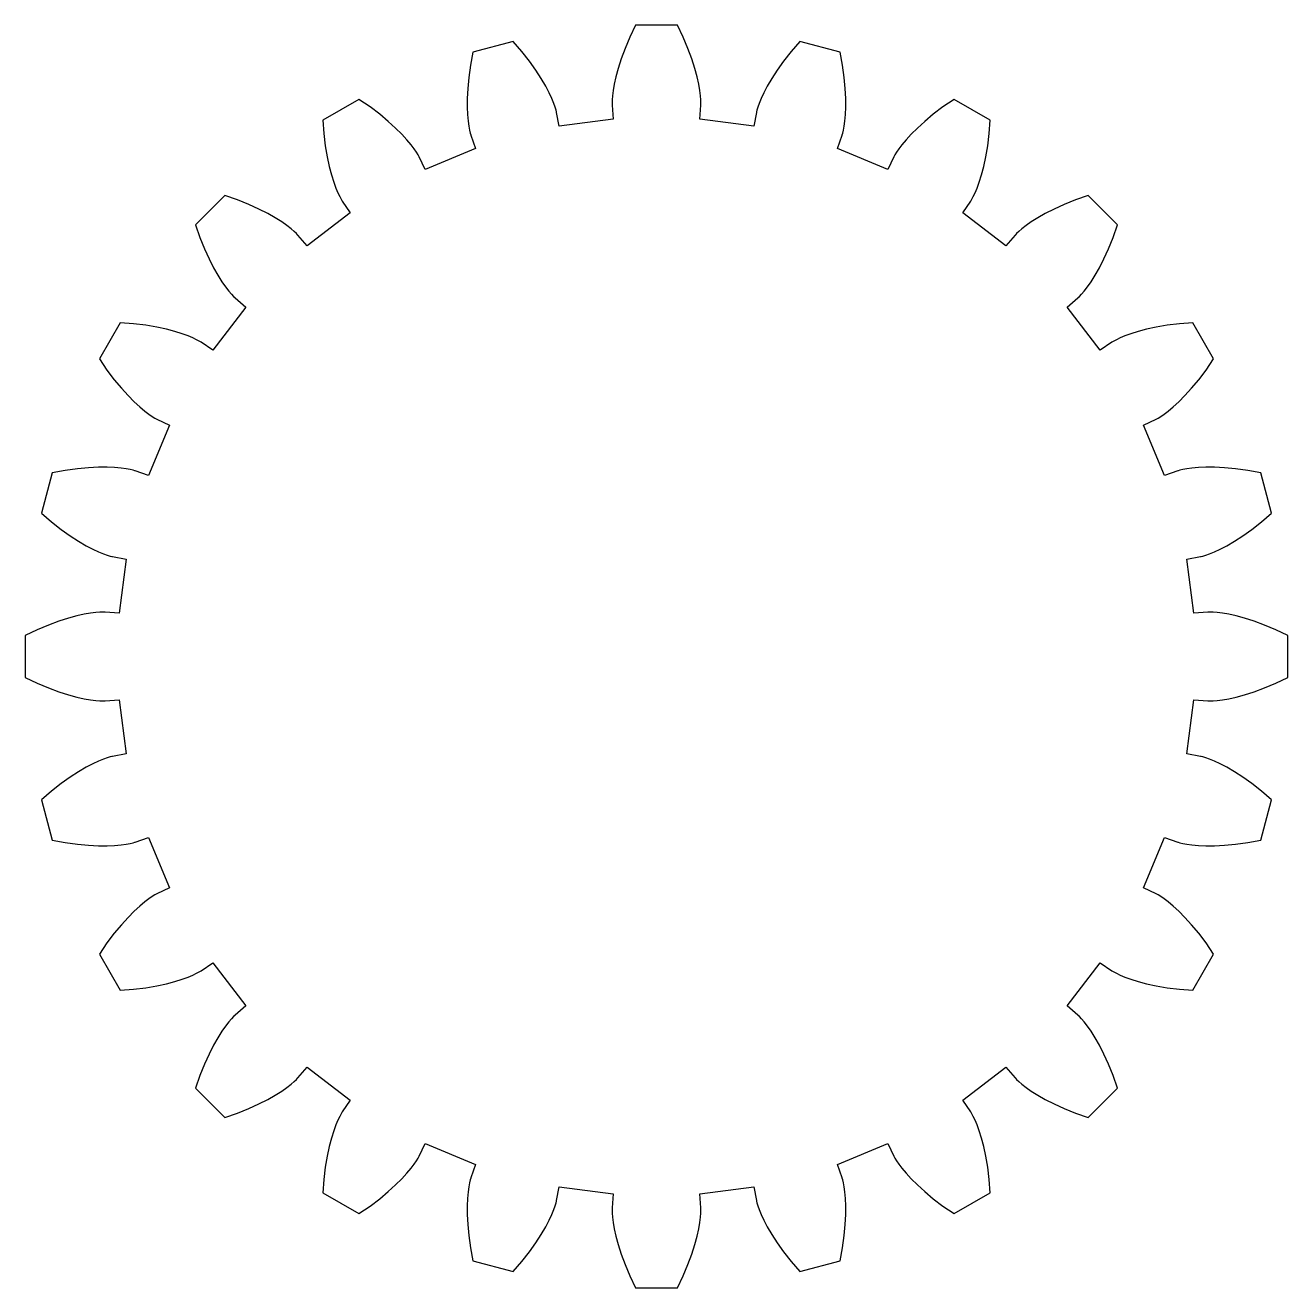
# Model space of a CAD drawing. Header units: metres. Extents: x -24 to 324, y -24 to 424.
# Drawn here: x -24.12 to 24.12, y -24.12 to 24.12 of the extents above; entities that cross this region are included whole.
import ezdxf

# ---------------------------------------------------------------- set-up
doc = ezdxf.new("R2010")
doc.units = ezdxf.units.M

msp = doc.modelspace()

# ---------------------------------------------------------------- linework, layer by layer
for p, q in [((-0.79715, 24.1241), (-1.01883, 23.6625)), ((0.79715, 24.1241), (-0.79715, 24.1241)), ((1.01883, 23.6625), (0.79715, 24.1241)), ((-1.01883, 23.6625), (-1.20171, 23.2322)), ((1.20171, 23.2322), (1.01883, 23.6625)), ((-5.47377, 23.5084), (-7.01375, 23.0957)), ((-5.14018, 23.1199), (-5.47377, 23.5084)), ((-1.20171, 23.2322), (-1.34914, 22.8358)), ((1.34914, 22.8358), (1.20171, 23.2322)), ((5.47377, 23.5084), (5.14018, 23.1199)), ((7.01375, 23.0957), (5.47377, 23.5084)), ((-7.01375, 23.0957), (-7.10841, 22.5925)), ((-4.85217, 22.7516), (-5.14018, 23.1199)), ((-4.60716, 22.4068), (-4.85217, 22.7516)), ((-1.34914, 22.8358), (-1.46466, 22.4753)), ((1.46466, 22.4753), (1.34914, 22.8358)), ((4.85217, 22.7516), (4.60716, 22.4068)), ((5.14018, 23.1199), (4.85217, 22.7516)), ((7.10841, 22.5925), (7.01375, 23.0957)), ((-7.10841, 22.5925), (-7.17369, 22.1296)), ((-4.40228, 22.0886), (-4.60716, 22.4068)), ((-1.46466, 22.4753), (-1.55193, 22.153)), ((1.55193, 22.153), (1.46466, 22.4753)), ((4.60716, 22.4068), (4.40228, 22.0886)), ((7.17369, 22.1296), (7.10841, 22.5925)), ((-7.17369, 22.1296), (-7.21349, 21.7085)), ((-4.23456, 21.7998), (-4.40228, 22.0886)), ((-4.10083, 21.5431), (-4.23456, 21.7998)), ((-1.61467, 21.8705), (-1.65677, 21.6292)), ((-1.55193, 22.153), (-1.61467, 21.8705)), ((1.61467, 21.8705), (1.55193, 22.153)), ((1.65677, 21.6292), (1.61467, 21.8705)), ((4.23456, 21.7998), (4.10083, 21.5431)), ((4.40228, 22.0886), (4.23456, 21.7998)), ((7.21349, 21.7085), (7.17369, 22.1296)), ((-11.3717, 21.2906), (-12.7524, 20.4935)), ((-10.9489, 21.0017), (-11.3717, 21.2906)), ((-7.2318, 21.3304), (-7.23265, 20.9965)), ((-7.21349, 21.7085), (-7.2318, 21.3304)), ((-3.99773, 21.321), (-4.10083, 21.5431)), ((-3.92177, 21.1356), (-3.99773, 21.321)), ((-1.69481, 21.2751), (-1.69881, 21.1639)), ((-1.68214, 21.4305), (-1.69481, 21.2751)), ((-1.65677, 21.6292), (-1.68214, 21.4305)), ((1.68214, 21.4305), (1.65677, 21.6292)), ((1.69481, 21.2751), (1.68214, 21.4305)), ((1.69881, 21.1639), (1.69481, 21.2751)), ((3.99773, 21.321), (3.92177, 21.1356)), ((4.10083, 21.5431), (3.99773, 21.321)), ((7.2318, 21.3304), (7.21349, 21.7085)), ((7.23265, 20.9965), (7.2318, 21.3304)), ((11.3717, 21.2906), (10.9489, 21.0017)), ((12.7524, 20.4935), (11.3717, 21.2906)), ((-10.5754, 20.7205), (-10.9489, 21.0017)), ((-7.23265, 20.9965), (-7.22014, 20.7073)), ((-3.86934, 20.9888), (-3.92177, 21.1356)), ((-3.83669, 20.8824), (-3.86934, 20.9888)), ((-3.81998, 20.8177), (-3.83669, 20.8824)), ((-3.81529, 20.796), (-3.81998, 20.8177)), ((-3.71858, 20.2689), (-3.81529, 20.796)), ((-1.69881, 21.1639), (-1.69821, 21.0971)), ((-1.69821, 21.0971), (-1.6971, 21.0749)), ((-1.6971, 21.0749), (-1.65408, 20.5406)), ((1.65408, 20.5406), (1.6971, 21.0749)), ((1.6971, 21.0749), (1.69821, 21.0971)), ((1.69821, 21.0971), (1.69881, 21.1639)), ((3.81529, 20.796), (3.71858, 20.2689)), ((3.81998, 20.8177), (3.81529, 20.796)), ((3.83669, 20.8824), (3.81998, 20.8177)), ((3.86934, 20.9888), (3.83669, 20.8824)), ((3.92177, 21.1356), (3.86934, 20.9888)), ((7.22014, 20.7073), (7.23265, 20.9965)), ((10.9489, 21.0017), (10.5754, 20.7205)), ((-12.7524, 20.4935), (-12.7136, 19.9829)), ((-10.2495, 20.4509), (-10.5754, 20.7205)), ((-9.96922, 20.1965), (-10.2495, 20.4509)), ((-7.22014, 20.7073), (-7.19836, 20.4634)), ((-7.19836, 20.4634), (-7.17143, 20.2648)), ((-7.17143, 20.2648), (-7.14346, 20.1115)), ((-1.65408, 20.5406), (-3.71858, 20.2689)), ((3.71858, 20.2689), (1.65408, 20.5406)), ((7.14346, 20.1115), (7.17143, 20.2648)), ((7.17143, 20.2648), (7.19836, 20.4634)), ((7.19836, 20.4634), (7.22014, 20.7073)), ((10.2495, 20.4509), (9.96922, 20.1965)), ((10.5754, 20.7205), (10.2495, 20.4509)), ((12.7136, 19.9829), (12.7524, 20.4935)), ((-12.7136, 19.9829), (-12.6568, 19.5188)), ((-9.73248, 19.961), (-9.96922, 20.1965)), ((-9.53688, 19.7477), (-9.73248, 19.961)), ((-7.14346, 20.1115), (-7.11853, 20.0031)), ((-7.11853, 20.0031), (-7.10066, 19.9387)), ((-7.10066, 19.9387), (-7.09384, 19.9175)), ((-7.09384, 19.9175), (-6.91403, 19.4126)), ((6.91403, 19.4126), (7.09384, 19.9175)), ((7.09384, 19.9175), (7.10066, 19.9387)), ((7.10066, 19.9387), (7.11853, 20.0031)), ((7.11853, 20.0031), (7.14346, 20.1115)), ((9.73248, 19.961), (9.53688, 19.7477)), ((9.96922, 20.1965), (9.73248, 19.961)), ((12.6568, 19.5188), (12.7136, 19.9829)), ((-12.6568, 19.5188), (-12.5863, 19.1018)), ((-9.37979, 19.5598), (-9.53688, 19.7477)), ((-9.25844, 19.4004), (-9.37979, 19.5598)), ((-9.1698, 19.2722), (-9.25844, 19.4004)), ((-6.91403, 19.4126), (-8.83784, 18.6158)), ((8.83784, 18.6158), (6.91403, 19.4126)), ((9.25844, 19.4004), (9.1698, 19.2722)), ((9.37979, 19.5598), (9.25844, 19.4004)), ((9.53688, 19.7477), (9.37979, 19.5598)), ((12.5863, 19.1018), (12.6568, 19.5188)), ((-12.5863, 19.1018), (-12.5061, 18.7319)), ((-9.11072, 19.1779), (-9.1698, 19.2722)), ((-9.07785, 19.1197), (-9.11072, 19.1779)), ((-9.06769, 19.0999), (-9.07785, 19.1197)), ((-8.83784, 18.6158), (-9.06769, 19.0999)), ((9.06769, 19.0999), (8.83784, 18.6158)), ((9.07785, 19.1197), (9.06769, 19.0999)), ((9.11072, 19.1779), (9.07785, 19.1197)), ((9.1698, 19.2722), (9.11072, 19.1779)), ((12.5061, 18.7319), (12.5863, 19.1018)), ((-12.5061, 18.7319), (-12.4205, 18.4091)), ((-12.4205, 18.4091), (-12.3336, 18.133)), ((12.3336, 18.133), (12.4205, 18.4091)), ((12.4205, 18.4091), (12.5061, 18.7319)), ((-12.3336, 18.133), (-12.2494, 17.9031)), ((-12.2494, 17.9031), (-12.172, 17.7182)), ((12.172, 17.7182), (12.2494, 17.9031)), ((12.2494, 17.9031), (12.3336, 18.133)), ((-16.4946, 17.622), (-17.622, 16.4946)), ((-16.0115, 17.4523), (-16.4946, 17.622)), ((-15.5779, 17.2774), (-16.0115, 17.4523)), ((-12.172, 17.7182), (-12.1053, 17.5774)), ((-12.1053, 17.5774), (-12.0531, 17.479)), ((-12.0531, 17.479), (-12.0192, 17.4215)), ((-12.0192, 17.4215), (-12.0072, 17.4028)), ((-12.0072, 17.4028), (-11.7028, 16.9617)), ((11.7028, 16.9617), (12.0072, 17.4028)), ((12.0072, 17.4028), (12.0192, 17.4215)), ((12.0192, 17.4215), (12.0531, 17.479)), ((12.0531, 17.479), (12.1053, 17.5774)), ((12.1053, 17.5774), (12.172, 17.7182)), ((16.0115, 17.4523), (15.5779, 17.2774)), ((16.4946, 17.622), (16.0115, 17.4523)), ((17.622, 16.4946), (16.4946, 17.622)), ((-15.1933, 17.1013), (-15.5779, 17.2774)), ((-14.8568, 16.9281), (-15.1933, 17.1013)), ((-14.5672, 16.7619), (-14.8568, 16.9281)), ((-11.7028, 16.9617), (-13.3548, 15.694)), ((13.3548, 15.694), (11.7028, 16.9617)), ((14.8568, 16.9281), (14.5672, 16.7619)), ((15.1933, 17.1013), (14.8568, 16.9281)), ((15.5779, 17.2774), (15.1933, 17.1013)), ((-17.622, 16.4946), (-17.4523, 16.0115)), ((-14.323, 16.6065), (-14.5672, 16.7619)), ((-14.1226, 16.4657), (-14.323, 16.6065)), ((-13.9642, 16.3431), (-14.1226, 16.4657)), ((14.1226, 16.4657), (13.9642, 16.3431)), ((14.323, 16.6065), (14.1226, 16.4657)), ((14.5672, 16.7619), (14.323, 16.6065)), ((17.4523, 16.0115), (17.622, 16.4946)), ((-17.4523, 16.0115), (-17.2774, 15.5779)), ((-13.8454, 16.2422), (-13.9642, 16.3431)), ((-13.7639, 16.1664), (-13.8454, 16.2422)), ((-13.7171, 16.1187), (-13.7639, 16.1664)), ((-13.7021, 16.1022), (-13.7171, 16.1187)), ((-13.3548, 15.694), (-13.7021, 16.1022)), ((13.7021, 16.1022), (13.3548, 15.694)), ((13.7171, 16.1187), (13.7021, 16.1022)), ((13.7639, 16.1664), (13.7171, 16.1187)), ((13.8454, 16.2422), (13.7639, 16.1664)), ((13.9642, 16.3431), (13.8454, 16.2422)), ((17.2774, 15.5779), (17.4523, 16.0115)), ((-17.2774, 15.5779), (-17.1013, 15.1933)), ((17.1013, 15.1933), (17.2774, 15.5779)), ((-17.1013, 15.1933), (-16.9281, 14.8568)), ((16.9281, 14.8568), (17.1013, 15.1933)), ((-16.9281, 14.8568), (-16.7619, 14.5672)), ((-16.7619, 14.5672), (-16.6065, 14.323)), ((16.6065, 14.323), (16.7619, 14.5672)), ((16.7619, 14.5672), (16.9281, 14.8568)), ((-16.6065, 14.323), (-16.4657, 14.1226)), ((-16.4657, 14.1226), (-16.3431, 13.9642)), ((16.3431, 13.9642), (16.4657, 14.1226)), ((16.4657, 14.1226), (16.6065, 14.323)), ((-16.3431, 13.9642), (-16.2422, 13.8454)), ((-16.2422, 13.8454), (-16.1664, 13.7639)), ((-16.1664, 13.7639), (-16.1187, 13.7171)), ((-16.1187, 13.7171), (-16.1022, 13.7021)), ((-16.1022, 13.7021), (-15.694, 13.3548)), ((15.694, 13.3548), (16.1022, 13.7021)), ((16.1022, 13.7021), (16.1187, 13.7171)), ((16.1187, 13.7171), (16.1664, 13.7639)), ((16.1664, 13.7639), (16.2422, 13.8454)), ((16.2422, 13.8454), (16.3431, 13.9642)), ((-15.694, 13.3548), (-16.9617, 11.7028)), ((16.9617, 11.7028), (15.694, 13.3548)), ((-20.4935, 12.7524), (-21.2906, 11.3717)), ((-19.9829, 12.7136), (-20.4935, 12.7524)), ((-19.5188, 12.6568), (-19.9829, 12.7136)), ((-19.1018, 12.5863), (-19.5188, 12.6568)), ((-18.7319, 12.5061), (-19.1018, 12.5863)), ((19.1018, 12.5863), (18.7319, 12.5061)), ((19.5188, 12.6568), (19.1018, 12.5863)), ((19.9829, 12.7136), (19.5188, 12.6568)), ((20.4935, 12.7524), (19.9829, 12.7136)), ((21.2906, 11.3717), (20.4935, 12.7524)), ((-18.4091, 12.4205), (-18.7319, 12.5061)), ((-18.133, 12.3336), (-18.4091, 12.4205)), ((-17.9031, 12.2494), (-18.133, 12.3336)), ((-17.7182, 12.172), (-17.9031, 12.2494)), ((-17.5774, 12.1053), (-17.7182, 12.172)), ((-17.479, 12.0531), (-17.5774, 12.1053)), ((17.5774, 12.1053), (17.479, 12.0531)), ((17.7182, 12.172), (17.5774, 12.1053)), ((17.9031, 12.2494), (17.7182, 12.172)), ((18.133, 12.3336), (17.9031, 12.2494)), ((18.4091, 12.4205), (18.133, 12.3336)), ((18.7319, 12.5061), (18.4091, 12.4205)), ((-17.4215, 12.0192), (-17.479, 12.0531)), ((-17.4028, 12.0072), (-17.4215, 12.0192)), ((-16.9617, 11.7028), (-17.4028, 12.0072)), ((17.4028, 12.0072), (16.9617, 11.7028)), ((17.4215, 12.0192), (17.4028, 12.0072)), ((17.479, 12.0531), (17.4215, 12.0192)), ((-21.2906, 11.3717), (-21.0017, 10.9489)), ((21.0017, 10.9489), (21.2906, 11.3717)), ((-21.0017, 10.9489), (-20.7205, 10.5754)), ((20.7205, 10.5754), (21.0017, 10.9489)), ((-20.7205, 10.5754), (-20.4509, 10.2495)), ((-20.4509, 10.2495), (-20.1965, 9.96922)), ((20.1965, 9.96922), (20.4509, 10.2495)), ((20.4509, 10.2495), (20.7205, 10.5754)), ((-20.1965, 9.96922), (-19.961, 9.73248)), ((-19.961, 9.73248), (-19.7477, 9.53688)), ((19.7477, 9.53688), (19.961, 9.73248)), ((19.961, 9.73248), (20.1965, 9.96922)), ((-19.7477, 9.53688), (-19.5598, 9.37979)), ((-19.5598, 9.37979), (-19.4004, 9.25844)), ((-19.4004, 9.25844), (-19.2722, 9.1698)), ((-19.2722, 9.1698), (-19.1779, 9.11072)), ((19.1779, 9.11072), (19.2722, 9.1698)), ((19.2722, 9.1698), (19.4004, 9.25844)), ((19.4004, 9.25844), (19.5598, 9.37979)), ((19.5598, 9.37979), (19.7477, 9.53688)), ((-18.6158, 8.83784), (-19.4126, 6.91403)), ((-19.1779, 9.11072), (-19.1197, 9.07785)), ((-19.1197, 9.07785), (-19.0999, 9.06769)), ((-19.0999, 9.06769), (-18.6158, 8.83784)), ((18.6158, 8.83784), (19.0999, 9.06769)), ((19.4126, 6.91403), (18.6158, 8.83784)), ((19.0999, 9.06769), (19.1197, 9.07785)), ((19.1197, 9.07785), (19.1779, 9.11072)), ((-23.0957, 7.01375), (-23.5084, 5.47377)), ((-22.5925, 7.10841), (-23.0957, 7.01375)), ((-22.1296, 7.17369), (-22.5925, 7.10841)), ((-21.7085, 7.21349), (-22.1296, 7.17369)), ((-21.3304, 7.2318), (-21.7085, 7.21349)), ((-20.9965, 7.23265), (-21.3304, 7.2318)), ((-20.7073, 7.22014), (-20.9965, 7.23265)), ((-20.4634, 7.19836), (-20.7073, 7.22014)), ((-20.2648, 7.17143), (-20.4634, 7.19836)), ((-20.1115, 7.14346), (-20.2648, 7.17143)), ((-20.0031, 7.11853), (-20.1115, 7.14346)), ((-19.9387, 7.10066), (-20.0031, 7.11853)), ((-19.9175, 7.09384), (-19.9387, 7.10066)), ((-19.4126, 6.91403), (-19.9175, 7.09384)), ((19.9175, 7.09384), (19.4126, 6.91403)), ((19.9387, 7.10066), (19.9175, 7.09384)), ((20.0031, 7.11853), (19.9387, 7.10066)), ((20.1115, 7.14346), (20.0031, 7.11853)), ((20.2648, 7.17143), (20.1115, 7.14346)), ((20.4634, 7.19836), (20.2648, 7.17143)), ((20.7073, 7.22014), (20.4634, 7.19836)), ((20.9965, 7.23265), (20.7073, 7.22014)), ((21.3304, 7.2318), (20.9965, 7.23265)), ((21.7085, 7.21349), (21.3304, 7.2318)), ((22.1296, 7.17369), (21.7085, 7.21349)), ((22.5925, 7.10841), (22.1296, 7.17369)), ((23.0957, 7.01375), (22.5925, 7.10841)), ((23.5084, 5.47377), (23.0957, 7.01375)), ((-23.5084, 5.47377), (-23.1199, 5.14018)), ((23.1199, 5.14018), (23.5084, 5.47377)), ((-23.1199, 5.14018), (-22.7516, 4.85217)), ((-22.7516, 4.85217), (-22.4068, 4.60716)), ((22.4068, 4.60716), (22.7516, 4.85217)), ((22.7516, 4.85217), (23.1199, 5.14018)), ((-22.4068, 4.60716), (-22.0886, 4.40228)), ((-22.0886, 4.40228), (-21.7998, 4.23456)), ((21.7998, 4.23456), (22.0886, 4.40228)), ((22.0886, 4.40228), (22.4068, 4.60716)), ((-21.7998, 4.23456), (-21.5431, 4.10083)), ((-21.5431, 4.10083), (-21.321, 3.99773)), ((-21.321, 3.99773), (-21.1356, 3.92177)), ((-21.1356, 3.92177), (-20.9888, 3.86934)), ((-20.9888, 3.86934), (-20.8824, 3.83669)), ((20.8824, 3.83669), (20.9888, 3.86934)), ((20.9888, 3.86934), (21.1356, 3.92177)), ((21.1356, 3.92177), (21.321, 3.99773)), ((21.321, 3.99773), (21.5431, 4.10083)), ((21.5431, 4.10083), (21.7998, 4.23456)), ((-20.8824, 3.83669), (-20.8177, 3.81998)), ((-20.8177, 3.81998), (-20.796, 3.81529)), ((-20.796, 3.81529), (-20.2689, 3.71858)), ((-20.2689, 3.71858), (-20.5406, 1.65408)), ((20.2689, 3.71858), (20.796, 3.81529)), ((20.5406, 1.65408), (20.2689, 3.71858)), ((20.796, 3.81529), (20.8177, 3.81998)), ((20.8177, 3.81998), (20.8824, 3.83669)), ((-22.4753, 1.46466), (-22.8358, 1.34914)), ((-22.153, 1.55193), (-22.4753, 1.46466)), ((-21.8705, 1.61467), (-22.153, 1.55193)), ((-21.6292, 1.65677), (-21.8705, 1.61467)), ((-21.4305, 1.68214), (-21.6292, 1.65677)), ((-21.2751, 1.69481), (-21.4305, 1.68214)), ((-21.1639, 1.69881), (-21.2751, 1.69481)), ((-21.0971, 1.69821), (-21.1639, 1.69881)), ((-21.0749, 1.6971), (-21.0971, 1.69821)), ((-20.5406, 1.65408), (-21.0749, 1.6971)), ((21.0749, 1.6971), (20.5406, 1.65408)), ((21.0971, 1.69821), (21.0749, 1.6971)), ((21.1639, 1.69881), (21.0971, 1.69821)), ((21.2751, 1.69481), (21.1639, 1.69881)), ((21.4305, 1.68214), (21.2751, 1.69481)), ((21.6292, 1.65677), (21.4305, 1.68214)), ((21.8705, 1.61467), (21.6292, 1.65677)), ((22.153, 1.55193), (21.8705, 1.61467)), ((22.4753, 1.46466), (22.153, 1.55193)), ((22.8358, 1.34914), (22.4753, 1.46466)), ((-23.6625, 1.01883), (-24.1241, 0.79715)), ((-23.2322, 1.20171), (-23.6625, 1.01883)), ((-22.8358, 1.34914), (-23.2322, 1.20171)), ((23.2322, 1.20171), (22.8358, 1.34914)), ((23.6625, 1.01883), (23.2322, 1.20171)), ((24.1241, 0.79715), (23.6625, 1.01883)), ((-24.1241, 0.79715), (-24.1241, -0.79715)), ((24.1241, -0.79715), (24.1241, 0.79715)), ((-24.1241, -0.79715), (-23.6625, -1.01883)), ((23.6625, -1.01883), (24.1241, -0.79715)), ((-23.6625, -1.01883), (-23.2322, -1.20171)), ((-23.2322, -1.20171), (-22.8358, -1.34914)), ((-22.8358, -1.34914), (-22.4753, -1.46466)), ((22.4753, -1.46466), (22.8358, -1.34914)), ((22.8358, -1.34914), (23.2322, -1.20171)), ((23.2322, -1.20171), (23.6625, -1.01883)), ((-22.4753, -1.46466), (-22.153, -1.55193)), ((-22.153, -1.55193), (-21.8705, -1.61467)), ((-21.8705, -1.61467), (-21.6292, -1.65677)), ((-21.6292, -1.65677), (-21.4305, -1.68214)), ((-21.4305, -1.68214), (-21.2751, -1.69481)), ((-21.2751, -1.69481), (-21.1639, -1.69881)), ((-21.1639, -1.69881), (-21.0971, -1.69821)), ((-21.0971, -1.69821), (-21.0749, -1.6971)), ((-21.0749, -1.6971), (-20.5406, -1.65408)), ((-20.5406, -1.65408), (-20.2689, -3.71858)), ((20.2689, -3.71858), (20.5406, -1.65408)), ((20.5406, -1.65408), (21.0749, -1.6971)), ((21.0749, -1.6971), (21.0971, -1.69821)), ((21.0971, -1.69821), (21.1639, -1.69881)), ((21.1639, -1.69881), (21.2751, -1.69481)), ((21.2751, -1.69481), (21.4305, -1.68214)), ((21.4305, -1.68214), (21.6292, -1.65677)), ((21.6292, -1.65677), (21.8705, -1.61467)), ((21.8705, -1.61467), (22.153, -1.55193)), ((22.153, -1.55193), (22.4753, -1.46466)), ((-20.8824, -3.83669), (-20.9888, -3.86934)), ((-20.8177, -3.81998), (-20.8824, -3.83669)), ((-20.796, -3.81529), (-20.8177, -3.81998)), ((-20.2689, -3.71858), (-20.796, -3.81529)), ((20.796, -3.81529), (20.2689, -3.71858)), ((20.8177, -3.81998), (20.796, -3.81529)), ((20.8824, -3.83669), (20.8177, -3.81998)), ((20.9888, -3.86934), (20.8824, -3.83669)), ((-21.7998, -4.23456), (-22.0886, -4.40228)), ((-21.5431, -4.10083), (-21.7998, -4.23456)), ((-21.321, -3.99773), (-21.5431, -4.10083)), ((-21.1356, -3.92177), (-21.321, -3.99773)), ((-20.9888, -3.86934), (-21.1356, -3.92177)), ((21.1356, -3.92177), (20.9888, -3.86934)), ((21.321, -3.99773), (21.1356, -3.92177)), ((21.5431, -4.10083), (21.321, -3.99773)), ((21.7998, -4.23456), (21.5431, -4.10083)), ((22.0886, -4.40228), (21.7998, -4.23456)), ((-22.4068, -4.60716), (-22.7516, -4.85217)), ((-22.0886, -4.40228), (-22.4068, -4.60716)), ((22.4068, -4.60716), (22.0886, -4.40228)), ((22.7516, -4.85217), (22.4068, -4.60716)), ((-23.1199, -5.14018), (-23.5084, -5.47377)), ((-22.7516, -4.85217), (-23.1199, -5.14018)), ((23.1199, -5.14018), (22.7516, -4.85217)), ((23.5084, -5.47377), (23.1199, -5.14018)), ((-23.5084, -5.47377), (-23.0957, -7.01375)), ((23.0957, -7.01375), (23.5084, -5.47377)), ((-23.0957, -7.01375), (-22.5925, -7.10841)), ((-22.5925, -7.10841), (-22.1296, -7.17369)), ((-22.1296, -7.17369), (-21.7085, -7.21349)), ((-21.7085, -7.21349), (-21.3304, -7.2318)), ((-21.3304, -7.2318), (-20.9965, -7.23265)), ((-20.9965, -7.23265), (-20.7073, -7.22014)), ((-20.7073, -7.22014), (-20.4634, -7.19836)), ((-20.4634, -7.19836), (-20.2648, -7.17143)), ((-20.2648, -7.17143), (-20.1115, -7.14346)), ((-20.1115, -7.14346), (-20.0031, -7.11853)), ((-20.0031, -7.11853), (-19.9387, -7.10066)), ((-19.9387, -7.10066), (-19.9175, -7.09384)), ((-19.9175, -7.09384), (-19.4126, -6.91403)), ((-19.4126, -6.91403), (-18.6158, -8.83784)), ((18.6158, -8.83784), (19.4126, -6.91403)), ((19.4126, -6.91403), (19.9175, -7.09384)), ((19.9175, -7.09384), (19.9387, -7.10066)), ((19.9387, -7.10066), (20.0031, -7.11853)), ((20.0031, -7.11853), (20.1115, -7.14346)), ((20.1115, -7.14346), (20.2648, -7.17143)), ((20.2648, -7.17143), (20.4634, -7.19836)), ((20.4634, -7.19836), (20.7073, -7.22014)), ((20.7073, -7.22014), (20.9965, -7.23265)), ((20.9965, -7.23265), (21.3304, -7.2318)), ((21.3304, -7.2318), (21.7085, -7.21349)), ((21.7085, -7.21349), (22.1296, -7.17369)), ((22.1296, -7.17369), (22.5925, -7.10841)), ((22.5925, -7.10841), (23.0957, -7.01375)), ((-19.1779, -9.11072), (-19.2722, -9.1698)), ((-19.1197, -9.07785), (-19.1779, -9.11072)), ((-19.0999, -9.06769), (-19.1197, -9.07785)), ((-18.6158, -8.83784), (-19.0999, -9.06769)), ((19.0999, -9.06769), (18.6158, -8.83784)), ((19.1197, -9.07785), (19.0999, -9.06769)), ((19.1779, -9.11072), (19.1197, -9.07785)), ((19.2722, -9.1698), (19.1779, -9.11072)), ((-19.7477, -9.53688), (-19.961, -9.73248)), ((-19.5598, -9.37979), (-19.7477, -9.53688)), ((-19.4004, -9.25844), (-19.5598, -9.37979)), ((-19.2722, -9.1698), (-19.4004, -9.25844)), ((19.4004, -9.25844), (19.2722, -9.1698)), ((19.5598, -9.37979), (19.4004, -9.25844)), ((19.7477, -9.53688), (19.5598, -9.37979)), ((19.961, -9.73248), (19.7477, -9.53688)), ((-20.1965, -9.96922), (-20.4509, -10.2495)), ((-19.961, -9.73248), (-20.1965, -9.96922)), ((20.1965, -9.96922), (19.961, -9.73248)), ((20.4509, -10.2495), (20.1965, -9.96922)), ((-20.7205, -10.5754), (-21.0017, -10.9489)), ((-20.4509, -10.2495), (-20.7205, -10.5754)), ((20.7205, -10.5754), (20.4509, -10.2495)), ((21.0017, -10.9489), (20.7205, -10.5754)), ((-21.0017, -10.9489), (-21.2906, -11.3717)), ((21.2906, -11.3717), (21.0017, -10.9489)), ((-21.2906, -11.3717), (-20.4935, -12.7524)), ((20.4935, -12.7524), (21.2906, -11.3717)), ((-17.5774, -12.1053), (-17.479, -12.0531)), ((-17.479, -12.0531), (-17.4215, -12.0192)), ((-17.4215, -12.0192), (-17.4028, -12.0072)), ((-17.4028, -12.0072), (-16.9617, -11.7028)), ((-16.9617, -11.7028), (-15.694, -13.3548)), ((15.694, -13.3548), (16.9617, -11.7028)), ((16.9617, -11.7028), (17.4028, -12.0072)), ((17.4028, -12.0072), (17.4215, -12.0192)), ((17.4215, -12.0192), (17.479, -12.0531)), ((17.479, -12.0531), (17.5774, -12.1053)), ((-19.1018, -12.5863), (-18.7319, -12.5061)), ((-18.7319, -12.5061), (-18.4091, -12.4205)), ((-18.4091, -12.4205), (-18.133, -12.3336)), ((-18.133, -12.3336), (-17.9031, -12.2494)), ((-17.9031, -12.2494), (-17.7182, -12.172)), ((-17.7182, -12.172), (-17.5774, -12.1053)), ((17.5774, -12.1053), (17.7182, -12.172)), ((17.7182, -12.172), (17.9031, -12.2494)), ((17.9031, -12.2494), (18.133, -12.3336)), ((18.133, -12.3336), (18.4091, -12.4205)), ((18.4091, -12.4205), (18.7319, -12.5061)), ((18.7319, -12.5061), (19.1018, -12.5863)), ((-20.4935, -12.7524), (-19.9829, -12.7136)), ((-19.9829, -12.7136), (-19.5188, -12.6568)), ((-19.5188, -12.6568), (-19.1018, -12.5863)), ((19.1018, -12.5863), (19.5188, -12.6568)), ((19.5188, -12.6568), (19.9829, -12.7136)), ((19.9829, -12.7136), (20.4935, -12.7524)), ((-15.694, -13.3548), (-16.1022, -13.7021)), ((16.1022, -13.7021), (15.694, -13.3548)), ((-16.3431, -13.9642), (-16.4657, -14.1226)), ((-16.2422, -13.8454), (-16.3431, -13.9642)), ((-16.1664, -13.7639), (-16.2422, -13.8454)), ((-16.1187, -13.7171), (-16.1664, -13.7639)), ((-16.1022, -13.7021), (-16.1187, -13.7171)), ((16.1187, -13.7171), (16.1022, -13.7021)), ((16.1664, -13.7639), (16.1187, -13.7171)), ((16.2422, -13.8454), (16.1664, -13.7639)), ((16.3431, -13.9642), (16.2422, -13.8454)), ((16.4657, -14.1226), (16.3431, -13.9642)), ((-16.6065, -14.323), (-16.7619, -14.5672)), ((-16.4657, -14.1226), (-16.6065, -14.323)), ((16.6065, -14.323), (16.4657, -14.1226)), ((16.7619, -14.5672), (16.6065, -14.323)), ((-16.9281, -14.8568), (-17.1013, -15.1933)), ((-16.7619, -14.5672), (-16.9281, -14.8568)), ((16.9281, -14.8568), (16.7619, -14.5672)), ((17.1013, -15.1933), (16.9281, -14.8568)), ((-17.1013, -15.1933), (-17.2774, -15.5779)), ((17.2774, -15.5779), (17.1013, -15.1933)), ((-17.2774, -15.5779), (-17.4523, -16.0115)), ((-13.7021, -16.1022), (-13.3548, -15.694)), ((-13.3548, -15.694), (-11.7028, -16.9617)), ((11.7028, -16.9617), (13.3548, -15.694)), ((13.3548, -15.694), (13.7021, -16.1022)), ((17.4523, -16.0115), (17.2774, -15.5779)), ((-17.4523, -16.0115), (-17.622, -16.4946)), ((-14.1226, -16.4657), (-13.9642, -16.3431)), ((-13.9642, -16.3431), (-13.8454, -16.2422)), ((-13.8454, -16.2422), (-13.7639, -16.1664)), ((-13.7639, -16.1664), (-13.7171, -16.1187)), ((-13.7171, -16.1187), (-13.7021, -16.1022)), ((13.7021, -16.1022), (13.7171, -16.1187)), ((13.7171, -16.1187), (13.7639, -16.1664)), ((13.7639, -16.1664), (13.8454, -16.2422)), ((13.8454, -16.2422), (13.9642, -16.3431)), ((13.9642, -16.3431), (14.1226, -16.4657)), ((17.622, -16.4946), (17.4523, -16.0115)), ((-17.622, -16.4946), (-16.4946, -17.622)), ((-14.8568, -16.9281), (-14.5672, -16.7619)), ((-14.5672, -16.7619), (-14.323, -16.6065)), ((-14.323, -16.6065), (-14.1226, -16.4657)), ((14.1226, -16.4657), (14.323, -16.6065)), ((14.323, -16.6065), (14.5672, -16.7619)), ((14.5672, -16.7619), (14.8568, -16.9281)), ((16.4946, -17.622), (17.622, -16.4946)), ((-16.0115, -17.4523), (-15.5779, -17.2774)), ((-15.5779, -17.2774), (-15.1933, -17.1013)), ((-15.1933, -17.1013), (-14.8568, -16.9281)), ((-11.7028, -16.9617), (-12.0072, -17.4028)), ((12.0072, -17.4028), (11.7028, -16.9617)), ((14.8568, -16.9281), (15.1933, -17.1013)), ((15.1933, -17.1013), (15.5779, -17.2774)), ((15.5779, -17.2774), (16.0115, -17.4523)), ((-16.4946, -17.622), (-16.0115, -17.4523)), ((-12.172, -17.7182), (-12.2494, -17.9031)), ((-12.1053, -17.5774), (-12.172, -17.7182)), ((-12.0531, -17.479), (-12.1053, -17.5774)), ((-12.0192, -17.4215), (-12.0531, -17.479)), ((-12.0072, -17.4028), (-12.0192, -17.4215)), ((12.0192, -17.4215), (12.0072, -17.4028)), ((12.0531, -17.479), (12.0192, -17.4215)), ((12.1053, -17.5774), (12.0531, -17.479)), ((12.172, -17.7182), (12.1053, -17.5774)), ((12.2494, -17.9031), (12.172, -17.7182)), ((16.0115, -17.4523), (16.4946, -17.622)), ((-12.3336, -18.133), (-12.4205, -18.4091)), ((-12.2494, -17.9031), (-12.3336, -18.133)), ((12.3336, -18.133), (12.2494, -17.9031)), ((12.4205, -18.4091), (12.3336, -18.133)), ((-12.5061, -18.7319), (-12.5863, -19.1018)), ((-12.4205, -18.4091), (-12.5061, -18.7319)), ((-9.06769, -19.0999), (-8.83784, -18.6158)), ((-8.83784, -18.6158), (-6.91403, -19.4126)), ((6.91403, -19.4126), (8.83784, -18.6158)), ((8.83784, -18.6158), (9.06769, -19.0999)), ((12.5061, -18.7319), (12.4205, -18.4091)), ((12.5863, -19.1018), (12.5061, -18.7319)), ((-12.5863, -19.1018), (-12.6568, -19.5188)), ((-9.25844, -19.4004), (-9.1698, -19.2722)), ((-9.1698, -19.2722), (-9.11072, -19.1779)), ((-9.11072, -19.1779), (-9.07785, -19.1197)), ((-9.07785, -19.1197), (-9.06769, -19.0999)), ((9.06769, -19.0999), (9.07785, -19.1197)), ((9.07785, -19.1197), (9.11072, -19.1779)), ((9.11072, -19.1779), (9.1698, -19.2722)), ((9.1698, -19.2722), (9.25844, -19.4004)), ((12.6568, -19.5188), (12.5863, -19.1018)), ((-12.6568, -19.5188), (-12.7136, -19.9829)), ((-9.73248, -19.961), (-9.53688, -19.7477)), ((-9.53688, -19.7477), (-9.37979, -19.5598)), ((-9.37979, -19.5598), (-9.25844, -19.4004)), ((-6.91403, -19.4126), (-7.09384, -19.9175)), ((7.09384, -19.9175), (6.91403, -19.4126)), ((9.25844, -19.4004), (9.37979, -19.5598)), ((9.37979, -19.5598), (9.53688, -19.7477)), ((9.53688, -19.7477), (9.73248, -19.961)), ((12.7136, -19.9829), (12.6568, -19.5188)), ((-12.7136, -19.9829), (-12.7524, -20.4935)), ((-10.2495, -20.4509), (-9.96922, -20.1965)), ((-9.96922, -20.1965), (-9.73248, -19.961)), ((-7.14346, -20.1115), (-7.17143, -20.2648)), ((-7.11853, -20.0031), (-7.14346, -20.1115)), ((-7.10066, -19.9387), (-7.11853, -20.0031)), ((-7.09384, -19.9175), (-7.10066, -19.9387)), ((7.10066, -19.9387), (7.09384, -19.9175)), ((7.11853, -20.0031), (7.10066, -19.9387)), ((7.14346, -20.1115), (7.11853, -20.0031)), ((7.17143, -20.2648), (7.14346, -20.1115)), ((9.73248, -19.961), (9.96922, -20.1965)), ((9.96922, -20.1965), (10.2495, -20.4509)), ((12.7524, -20.4935), (12.7136, -19.9829)), ((-12.7524, -20.4935), (-11.3717, -21.2906)), ((-10.9489, -21.0017), (-10.5754, -20.7205)), ((-10.5754, -20.7205), (-10.2495, -20.4509)), ((-7.22014, -20.7073), (-7.23265, -20.9965)), ((-7.19836, -20.4634), (-7.22014, -20.7073)), ((-7.17143, -20.2648), (-7.19836, -20.4634)), ((-3.81529, -20.796), (-3.71858, -20.2689)), ((-3.71858, -20.2689), (-1.65408, -20.5406)), ((-1.65408, -20.5406), (-1.6971, -21.0749)), ((1.65408, -20.5406), (3.71858, -20.2689)), ((1.6971, -21.0749), (1.65408, -20.5406)), ((3.71858, -20.2689), (3.81529, -20.796)), ((7.19836, -20.4634), (7.17143, -20.2648)), ((7.22014, -20.7073), (7.19836, -20.4634)), ((7.23265, -20.9965), (7.22014, -20.7073)), ((10.2495, -20.4509), (10.5754, -20.7205)), ((10.5754, -20.7205), (10.9489, -21.0017)), ((11.3717, -21.2906), (12.7524, -20.4935)), ((-11.3717, -21.2906), (-10.9489, -21.0017)), ((-7.23265, -20.9965), (-7.2318, -21.3304)), ((-3.99773, -21.321), (-3.92177, -21.1356)), ((-3.92177, -21.1356), (-3.86934, -20.9888)), ((-3.86934, -20.9888), (-3.83669, -20.8824)), ((-3.83669, -20.8824), (-3.81998, -20.8177)), ((-3.81998, -20.8177), (-3.81529, -20.796)), ((-1.69821, -21.0971), (-1.69881, -21.1639)), ((-1.69881, -21.1639), (-1.69481, -21.2751)), ((-1.6971, -21.0749), (-1.69821, -21.0971)), ((1.69481, -21.2751), (1.69881, -21.1639)), ((1.69821, -21.0971), (1.6971, -21.0749)), ((1.69881, -21.1639), (1.69821, -21.0971)), ((3.81529, -20.796), (3.81998, -20.8177)), ((3.81998, -20.8177), (3.83669, -20.8824)), ((3.83669, -20.8824), (3.86934, -20.9888)), ((3.86934, -20.9888), (3.92177, -21.1356)), ((3.92177, -21.1356), (3.99773, -21.321)), ((7.2318, -21.3304), (7.23265, -20.9965)), ((10.9489, -21.0017), (11.3717, -21.2906)), ((-7.2318, -21.3304), (-7.21349, -21.7085)), ((-7.21349, -21.7085), (-7.17369, -22.1296)), ((-4.23456, -21.7998), (-4.10083, -21.5431)), ((-4.10083, -21.5431), (-3.99773, -21.321)), ((-1.69481, -21.2751), (-1.68214, -21.4305)), ((-1.68214, -21.4305), (-1.65677, -21.6292)), ((-1.65677, -21.6292), (-1.61467, -21.8705)), ((1.61467, -21.8705), (1.65677, -21.6292)), ((1.65677, -21.6292), (1.68214, -21.4305)), ((1.68214, -21.4305), (1.69481, -21.2751)), ((3.99773, -21.321), (4.10083, -21.5431)), ((4.10083, -21.5431), (4.23456, -21.7998)), ((7.17369, -22.1296), (7.21349, -21.7085)), ((7.21349, -21.7085), (7.2318, -21.3304)), ((-7.17369, -22.1296), (-7.10841, -22.5925)), ((-4.60716, -22.4068), (-4.40228, -22.0886)), ((-4.40228, -22.0886), (-4.23456, -21.7998)), ((-1.61467, -21.8705), (-1.55193, -22.153)), ((-1.55193, -22.153), (-1.46466, -22.4753)), ((1.46466, -22.4753), (1.55193, -22.153)), ((1.55193, -22.153), (1.61467, -21.8705)), ((4.23456, -21.7998), (4.40228, -22.0886)), ((4.40228, -22.0886), (4.60716, -22.4068)), ((7.10841, -22.5925), (7.17369, -22.1296)), ((-7.10841, -22.5925), (-7.01375, -23.0957)), ((-4.85217, -22.7516), (-4.60716, -22.4068)), ((-1.46466, -22.4753), (-1.34914, -22.8358)), ((1.34914, -22.8358), (1.46466, -22.4753)), ((4.60716, -22.4068), (4.85217, -22.7516)), ((7.01375, -23.0957), (7.10841, -22.5925)), ((-7.01375, -23.0957), (-5.47377, -23.5084)), ((-5.47377, -23.5084), (-5.14018, -23.1199)), ((-5.14018, -23.1199), (-4.85217, -22.7516)), ((-1.34914, -22.8358), (-1.20171, -23.2322)), ((1.20171, -23.2322), (1.34914, -22.8358)), ((4.85217, -22.7516), (5.14018, -23.1199)), ((5.14018, -23.1199), (5.47377, -23.5084)), ((5.47377, -23.5084), (7.01375, -23.0957)), ((-1.20171, -23.2322), (-1.01883, -23.6625)), ((1.01883, -23.6625), (1.20171, -23.2322)), ((-1.01883, -23.6625), (-0.79715, -24.1241)), ((-0.79715, -24.1241), (0.79715, -24.1241)), ((0.79715, -24.1241), (1.01883, -23.6625))]:
    msp.add_line(p, q)

doc.saveas('drawing.dxf')
